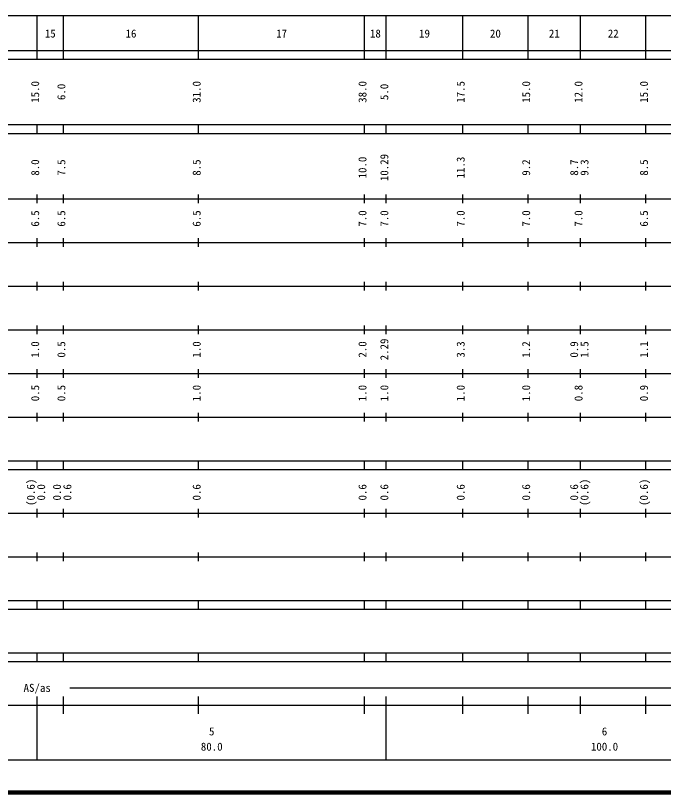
# Model space of a CAD drawing. Units: millimetres on the paper, enlarged 1000 times. Extents: x 40000 to 680000, y 20000 to 380000.
# Drawn here: x 283041 to 431506, y 20000 to 198000 of the extents above; entities that cross this region are included whole.
import ezdxf
from ezdxf.enums import TextEntityAlignment as Align

# ---------------------------------------------------------------- set-up
doc = ezdxf.new("R2010")
doc.units = ezdxf.units.MM
doc.header["$LTSCALE"] = 1000
doc.layers.add('M-TTL', color=2, linetype='Continuous', lineweight=140)
doc.layers.add('M-TTL-BAND', color=7, linetype='Continuous', lineweight=25)
doc.styles.add('ＭＳ ゴシック', font='')
doc.styles.get('ＭＳ ゴシック').set_extended_font_data('MS Gothic')

msp = doc.modelspace()

# ---------------------------------------------------------------- linework, layer by layer
at = {"layer": 'M-TTL'}
msp.add_line((40000, 20000), (680000, 20000), dxfattribs=at)
at = {"layer": 'M-TTL-BAND'}
for p, q in [((68000, 198000), (579000, 198000)), ((288000, 188000), (288000, 198000)), ((294000, 188000), (294000, 198000)), ((325000, 188000), (325000, 198000)), ((363000, 188000), (363000, 198000)), ((368000, 188000), (368000, 198000)), ((385500, 188000), (385500, 198000)), ((400500, 188000), (400500, 198000)), ((412500, 188000), (412500, 198000)), ((427500, 188000), (427500, 198000)), ((40000, 190000), (579000, 190000)), ((40000, 188000), (579000, 188000)), ((40000, 173000), (579000, 173000)), ((288000, 171000), (288000, 173000)), ((294000, 171000), (294000, 173000)), ((325000, 171000), (325000, 173000)), ((363000, 171000), (363000, 173000)), ((368000, 171000), (368000, 173000)), ((385500, 171000), (385500, 173000)), ((400500, 171000), (400500, 173000)), ((412500, 171000), (412500, 173000)), ((427500, 171000), (427500, 173000)), ((40000, 171000), (579000, 171000)), ((288000, 155000), (288000, 157000)), ((294000, 155000), (294000, 157000)), ((325000, 155000), (325000, 157000)), ((363000, 155000), (363000, 157000)), ((368000, 155000), (368000, 157000)), ((385500, 155000), (385500, 157000)), ((400500, 155000), (400500, 157000)), ((412500, 155000), (412500, 157000)), ((427500, 155000), (427500, 157000)), ((40000, 156000), (579000, 156000)), ((46000, 146000), (579000, 146000)), ((288000, 145000), (288000, 147000)), ((294000, 145000), (294000, 147000)), ((325000, 145000), (325000, 147000)), ((363000, 145000), (363000, 147000)), ((368000, 145000), (368000, 147000)), ((385500, 145000), (385500, 147000)), ((400500, 145000), (400500, 147000)), ((412500, 145000), (412500, 147000)), ((427500, 145000), (427500, 147000)), ((52000, 136000), (579000, 136000)), ((288000, 135000), (288000, 137000)), ((294000, 135000), (294000, 137000)), ((325000, 135000), (325000, 137000)), ((363000, 135000), (363000, 137000)), ((368000, 135000), (368000, 137000)), ((385500, 135000), (385500, 137000)), ((400500, 135000), (400500, 137000)), ((412500, 135000), (412500, 137000)), ((427500, 135000), (427500, 137000)), ((288000, 125000), (288000, 127000)), ((294000, 125000), (294000, 127000)), ((325000, 125000), (325000, 127000)), ((363000, 125000), (363000, 127000)), ((368000, 125000), (368000, 127000)), ((385500, 125000), (385500, 127000)), ((400500, 125000), (400500, 127000)), ((412500, 125000), (412500, 127000)), ((427500, 125000), (427500, 127000)), ((46000, 126000), (579000, 126000)), ((52000, 116000), (579000, 116000)), ((288000, 115000), (288000, 117000)), ((294000, 115000), (294000, 117000)), ((325000, 115000), (325000, 117000)), ((363000, 115000), (363000, 117000)), ((368000, 115000), (368000, 117000)), ((385500, 115000), (385500, 117000)), ((400500, 115000), (400500, 117000)), ((412500, 115000), (412500, 117000)), ((427500, 115000), (427500, 117000)), ((288000, 105000), (288000, 107000)), ((294000, 105000), (294000, 107000)), ((325000, 105000), (325000, 107000)), ((363000, 105000), (363000, 107000)), ((368000, 105000), (368000, 107000)), ((385500, 105000), (385500, 107000)), ((400500, 105000), (400500, 107000)), ((412500, 105000), (412500, 107000)), ((427500, 105000), (427500, 107000)), ((46000, 106000), (579000, 106000)), ((40000, 96000), (579000, 96000)), ((288000, 94000), (288000, 96000)), ((294000, 94000), (294000, 96000)), ((325000, 94000), (325000, 96000)), ((363000, 94000), (363000, 96000)), ((368000, 94000), (368000, 96000)), ((385500, 94000), (385500, 96000)), ((400500, 94000), (400500, 96000)), ((412500, 94000), (412500, 96000)), ((427500, 94000), (427500, 96000)), ((40000, 94000), (579000, 94000)), ((49000, 84000), (579000, 84000)), ((288000, 83000), (288000, 85000)), ((294000, 83000), (294000, 85000)), ((325000, 83000), (325000, 85000)), ((363000, 83000), (363000, 85000)), ((368000, 83000), (368000, 85000)), ((385500, 83000), (385500, 85000)), ((400500, 83000), (400500, 85000)), ((412500, 83000), (412500, 85000)), ((427500, 83000), (427500, 85000)), ((288000, 73000), (288000, 75000)), ((294000, 73000), (294000, 75000)), ((325000, 73000), (325000, 75000)), ((363000, 73000), (363000, 75000)), ((368000, 73000), (368000, 75000)), ((385500, 73000), (385500, 75000)), ((400500, 73000), (400500, 75000)), ((412500, 73000), (412500, 75000)), ((427500, 73000), (427500, 75000)), ((40000, 74000), (579000, 74000)), ((40000, 64000), (579000, 64000)), ((288000, 62000), (288000, 64000)), ((294000, 62000), (294000, 64000)), ((325000, 62000), (325000, 64000)), ((363000, 62000), (363000, 64000)), ((368000, 62000), (368000, 64000)), ((385500, 62000), (385500, 64000)), ((400500, 62000), (400500, 64000)), ((412500, 62000), (412500, 64000)), ((427500, 62000), (427500, 64000)), ((40000, 62000), (579000, 62000)), ((40000, 52000), (579000, 52000)), ((288000, 50000), (288000, 52000)), ((294000, 50000), (294000, 52000)), ((325000, 50000), (325000, 52000)), ((363000, 50000), (363000, 52000)), ((368000, 50000), (368000, 52000)), ((385500, 50000), (385500, 52000)), ((400500, 50000), (400500, 52000)), ((412500, 50000), (412500, 52000)), ((427500, 50000), (427500, 52000)), ((40000, 50000), (579000, 50000)), ((295500, 44000), (565000, 44000)), ((288000, 27500), (288000, 42000)), ((294000, 38000), (294000, 42000)), ((325000, 38000), (325000, 42000)), ((363000, 38000), (363000, 42000)), ((368000, 27500), (368000, 42000)), ((385500, 38000), (385500, 42000)), ((400500, 38000), (400500, 42000)), ((412500, 38000), (412500, 42000)), ((427500, 38000), (427500, 42000)), ((40000, 40000), (579000, 40000)), ((68000, 27500), (579000, 27500))]:
    msp.add_line(p, q, dxfattribs=at)

# ---------------------------------------------------------------- texts
at = {"layer": 'M-TTL-BAND', "style": 'ＭＳ ゴシック'}
for s, p in [('15', (291000, 192405)), ('16', (309500, 192405)), ('17', (344000, 192405)), ('18', (365500, 192405)), ('19', (376750, 192405)), ('20', (393000, 192405)), ('21', (406500, 192405)), ('22', (420000, 192405)), ('AS/as', (288000, 42500)), ('5', (328000, 32523)), ('6', (418000, 32523)), ('80.0', (328000, 29033)), ('100.0', (418000, 29033))]:
    msp.add_text(s, height=1833, dxfattribs=at).set_placement(p, align=Align.BOTTOM_CENTER)
for s, p in [('15.0', (289000, 180500)), ('6.0', (295000, 180500)), ('31.0', (326000, 180500)), ('38.0', (364000, 180500)), ('5.0', (369000, 180500)), ('17.5', (386500, 180500)), ('15.0', (401500, 180500)), ('12.0', (413500, 180500)), ('15.0', (428500, 180500)), ('10.29', (369000, 163174)), ('8.0', (289000, 163174)), ('7.5', (295000, 163174)), ('8.5', (326000, 163174)), ('10.0', (364000, 163174)), ('11.3', (386500, 163174)), ('9.2', (401500, 163174)), ('8.7', (412500, 163174)), ('9.3', (414870, 163174)), ('8.5', (428500, 163174)), ('6.5', (289000, 151500)), ('6.5', (295000, 151500)), ('6.5', (326000, 151500)), ('7.0', (364000, 151500)), ('7.0', (369000, 151500)), ('7.0', (386500, 151500)), ('7.0', (401500, 151500)), ('7.0', (413500, 151500)), ('6.5', (428500, 151500)), ('1.0', (289000, 121500)), ('0.5', (295000, 121500)), ('1.0', (326000, 121500)), ('2.0', (364000, 121500)), ('2.29', (369000, 121500)), ('3.3', (386500, 121500)), ('1.2', (401500, 121500)), ('0.9', (412500, 121500)), ('1.5', (414870, 121500)), ('1.1', (428500, 121500)), ('0.5', (289000, 111500)), ('0.5', (295000, 111500)), ('1.0', (326000, 111500)), ('1.0', (364000, 111500)), ('1.0', (369000, 111500)), ('1.0', (386500, 111500)), ('1.0', (401500, 111500)), ('0.8', (413500, 111500)), ('0.9', (428500, 111500)), ('(0.6)', (288000, 88764)), ('(0.6)', (414870, 88764)), ('(0.6)', (428500, 88764)), ('0.0', (290370, 88764)), ('0.0', (294000, 88764)), ('0.6', (296370, 88764)), ('0.6', (326000, 88764)), ('0.6', (364000, 88764)), ('0.6', (369000, 88764)), ('0.6', (386500, 88764)), ('0.6', (401500, 88764)), ('0.6', (412500, 88764))]:
    msp.add_text(s, height=1833, rotation=90, dxfattribs=at).set_placement(p, align=Align.BOTTOM_CENTER)

doc.saveas('drawing.dxf')
